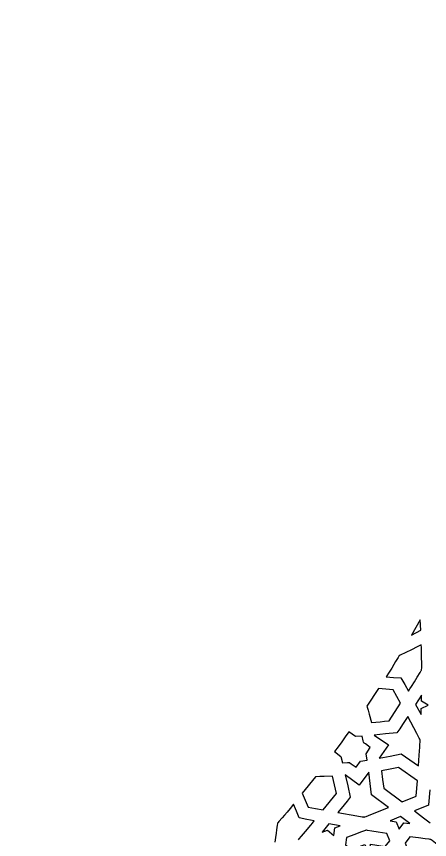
# Model space of a CAD drawing. Extents: x 2600 to 3740, y -1616 to -476.
# Drawn here: x 3393.4 to 3520.3, y -1311 to -1058.3 of the extents above; entities that cross this region are included whole.
import ezdxf

# ---------------------------------------------------------------- set-up
doc = ezdxf.new("R2010")
doc.units = 0
doc.layers.add('LAYER_1', color=18, linetype='CONTINUOUS')
doc.layers.add('LAYER_2', color=174, linetype='CONTINUOUS')

msp = doc.modelspace()

# ---------------------------------------------------------------- linework, layer by layer
at = {"layer": 'LAYER_1'}
for points in [[(3514.8, -1248.28), (3517.61, -1246.79), (3517.47, -1243.59)], [(3506.97, -1261.09), (3509.25, -1261.27), (3511.53, -1261.44), (3512.69, -1263.48), (3513.84, -1265.52), (3514.3, -1264.8), (3514.76, -1264.08), (3515.66, -1262.63), (3516.55, -1261.17), (3517.43, -1259.71), (3517.56, -1259.54), (3517.68, -1259.36), (3517.8, -1259.18), (3517.85, -1259.08), (3517.88, -1258.98), (3517.9, -1258.8), (3517.91, -1258.43), (3517.91, -1257.09), (3517.87, -1254.97), (3517.81, -1252.07), (3517.79, -1251.21), (3516.28, -1251.99), (3514.95, -1252.66), (3512.85, -1253.68), (3511.52, -1254.32), (3511.14, -1254.51), (3511.03, -1254.57), (3510.97, -1254.61), (3510.93, -1254.67), (3510.86, -1254.77), (3510.64, -1255.13), (3509.89, -1256.4), (3509.35, -1257.31), (3508.69, -1258.4), (3507.89, -1259.66)], [(3504.62, -1264.66), (3501.07, -1270.07), (3501.43, -1271.34), (3501.79, -1272.6), (3502.49, -1275.14), (3505.18, -1274.88), (3506.53, -1274.74), (3507.88, -1274.6), (3511.44, -1269.17), (3510.32, -1267.12), (3509.19, -1265.07), (3506.91, -1264.87)], [(3516.05, -1269.54), (3517.72, -1272.63), (3517.78, -1270.84), (3519.89, -1269.83), (3517.84, -1268.52), (3517.89, -1266.74)], [(3510.29, -1278.26), (3506.81, -1278.62), (3503.32, -1278.95), (3507.67, -1281.99), (3504.8, -1286.08), (3508.23, -1285.43), (3511.65, -1284.77), (3516.92, -1288.45), (3517.16, -1285.11), (3517.33, -1282.66), (3517.39, -1281.77), (3517.42, -1281.11), (3517.44, -1280.68), (3517.43, -1280.54), (3517.43, -1280.47), (3517.4, -1280.39), (3517.35, -1280.27), (3517.15, -1279.87), (3516.42, -1278.46), (3513.63, -1273.23), (3511.98, -1275.76), (3511.15, -1277.02)], [(3497.53, -1279.45), (3495.52, -1278.02), (3494.44, -1279.54), (3493.35, -1281.05), (3492.25, -1282.56), (3491.13, -1284.05), (3493.12, -1285.52), (3493.59, -1287.52), (3495.08, -1287.42), (3495.48, -1287.4), (3495.65, -1287.4), (3495.71, -1287.43), (3495.82, -1287.51), (3496.23, -1287.79), (3497.74, -1288.86), (3499.13, -1287.02), (3501.12, -1286.7), (3500.81, -1284.7), (3502.13, -1282.82), (3500.65, -1281.71), (3500.25, -1281.41), (3500.14, -1281.33), (3500.1, -1281.28), (3500.04, -1281.12), (3499.95, -1280.73), (3499.58, -1279.28)], [(3505.61, -1289.92), (3505.62, -1289.97), (3505.57, -1289.98), (3505.91, -1292.61), (3506.24, -1295.24), (3511.94, -1299.47), (3516.19, -1297.7), (3516.2, -1297.65), (3516.24, -1297.63), (3516.61, -1293.04), (3510.83, -1288.92), (3508.22, -1289.42)], [(3498.67, -1294.38), (3494.43, -1291.18), (3495.19, -1294.6), (3495.93, -1298.03), (3495.01, -1299.23), (3494.07, -1300.41), (3492.17, -1302.76), (3498.01, -1303.8), (3499.58, -1304.06), (3500.02, -1304.12), (3500.15, -1304.13), (3500.23, -1304.13), (3500.31, -1304.12), (3500.44, -1304.08), (3500.85, -1303.93), (3502.29, -1303.36), (3507.67, -1301.18), (3502.54, -1297.31), (3502.11, -1293.85), (3501.67, -1290.39)], [(3485.29, -1291.79), (3481.24, -1296.84), (3482.15, -1298.95), (3483.05, -1301.06), (3485.34, -1301.5), (3487.64, -1301.93), (3491.7, -1296.86), (3491.42, -1295.54), (3491.14, -1294.21), (3490.55, -1291.57), (3487.92, -1291.69), (3486.61, -1291.74)], [(3508.18, -1305.33), (3510.02, -1305.59), (3510.97, -1307.82), (3512.4, -1305.91), (3514.25, -1306.16), (3511.4, -1304)], [(3489.42, -1306.2), (3487.32, -1308.82), (3489, -1308.22), (3490.88, -1309.76), (3491.18, -1307.44), (3492.87, -1306.83)], [(3494.85, -1310.38), (3494.53, -1312.7), (3496.3, -1314.15), (3500.46, -1312.6), (3501.74, -1315.8), (3502.22, -1312.44), (3506.71, -1313.16), (3508.11, -1311.41), (3507.21, -1309.22), (3504.52, -1308.79), (3502.55, -1308.46), (3501.3, -1308.26), (3500.95, -1308.21), (3500.78, -1308.19), (3500.62, -1308.24), (3500.3, -1308.35), (3499.15, -1308.78), (3497.33, -1309.46)], [(3514.27, -1310.22), (3512.85, -1312.12), (3513.7, -1314.22), (3515.96, -1314.54), (3518.23, -1314.85), (3518, -1316.56), (3517.74, -1318.28), (3518.82, -1316.91), (3519.35, -1316.22), (3519.88, -1315.53), (3523.5, -1318.32), (3525.62, -1317.4), (3525.94, -1314.98), (3523.76, -1313.32), (3522.17, -1312.11), (3521.16, -1311.34), (3520.87, -1311.14), (3520.73, -1311.04), (3520.56, -1311.01), (3520.21, -1310.96), (3518.96, -1310.81), (3516.98, -1310.57)]]:
    msp.add_lwpolyline(points, close=True, dxfattribs=at)
for points in [[(3520.42, -1295.76), (3520.03, -1300.39), (3519.99, -1300.41), (3519.98, -1300.45), (3515.7, -1302.26), (3518.51, -1304.35), (3520.55, -1305.88)], [(3480.06, -1311.09), (3480.27, -1310.85), (3481.03, -1309.97), (3482.21, -1308.57), (3483.82, -1306.66), (3484.37, -1306), (3484.91, -1305.34), (3482.61, -1304.88), (3480.32, -1304.41), (3479.45, -1302.29), (3478.57, -1300.18), (3477.5, -1301.5), (3476.54, -1302.64), (3475.72, -1303.61), (3475.02, -1304.4), (3474.04, -1305.51), (3473.77, -1305.82), (3473.69, -1305.92), (3473.65, -1305.98), (3473.63, -1306.05), (3473.6, -1306.18), (3473.54, -1306.59), (3473.34, -1308.05), (3473.2, -1309.11), (3473.02, -1310.37), (3472.79, -1311.84)]]:
    msp.add_lwpolyline(points, dxfattribs=at)
at = {"layer": 'LAYER_2'}
msp.add_lwpolyline([(3169.77, -475.95, 0.414214), (2599.77, -1045.95, 0.414214), (3169.77, -1615.95, 0.414214), (3739.77, -1045.95, 0.414214)], format="xyb", close=True, dxfattribs=at)

doc.saveas('drawing.dxf')
